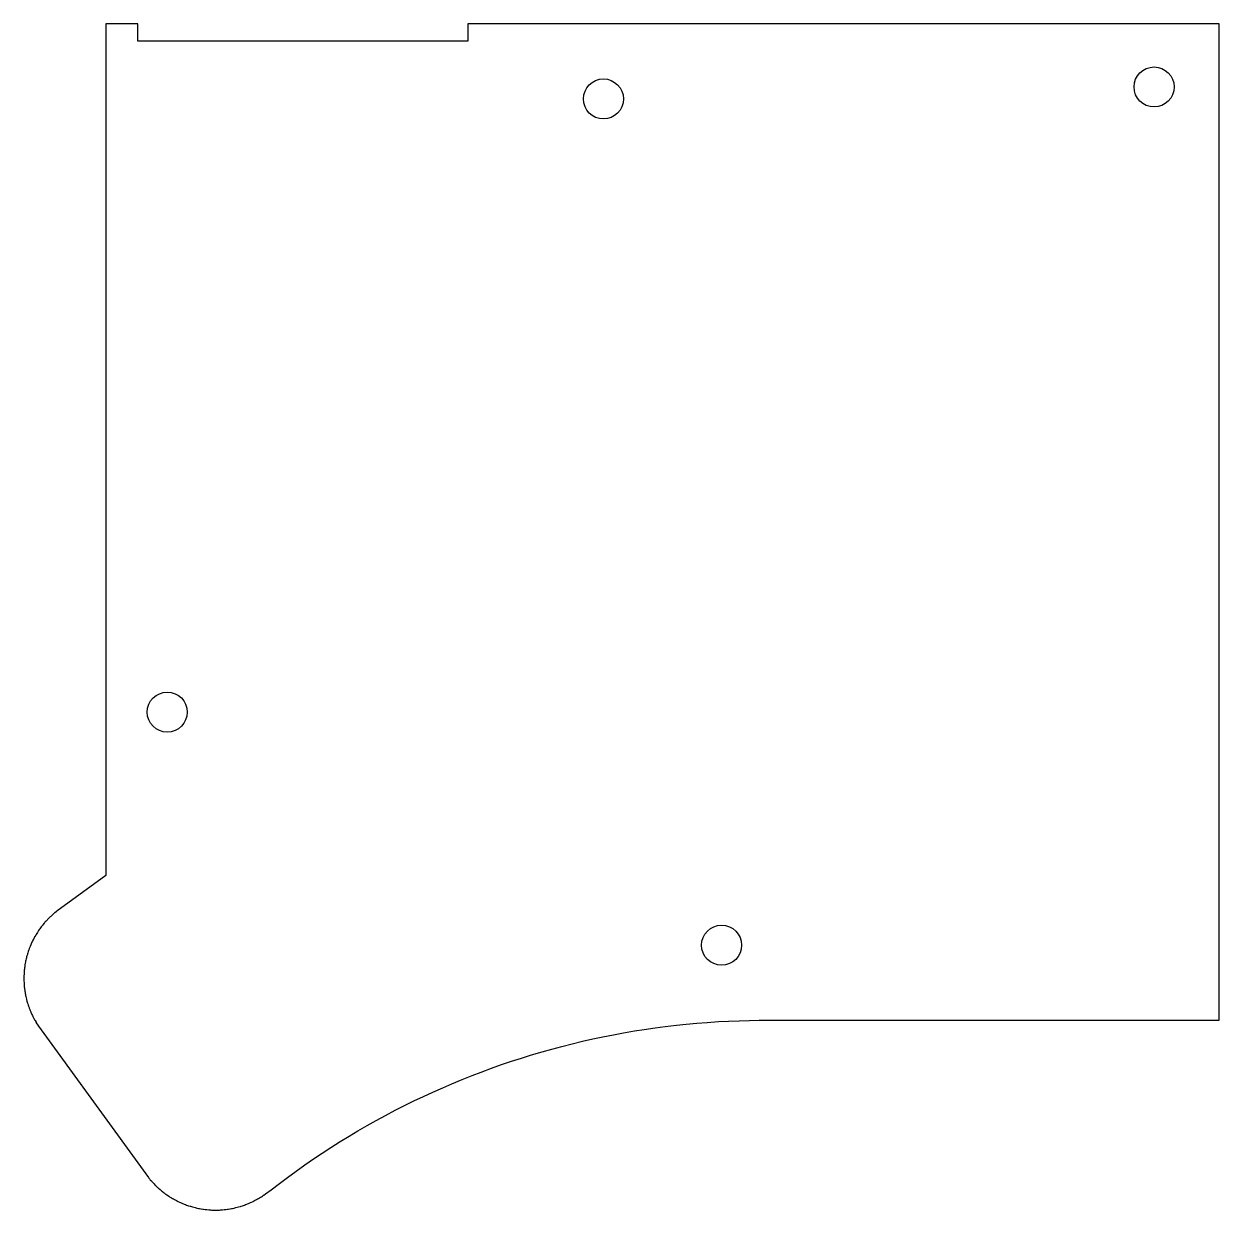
# Model space of a CAD drawing. Extents: x -58 to 62, y -59 to 59.
import ezdxf

# ---------------------------------------------------------------- set-up
doc = ezdxf.new("R2010")
doc.units = 0
doc.header["$MEASUREMENT"] = 0

msp = doc.modelspace()

# ---------------------------------------------------------------- linework, layer by layer
msp.add_line((-5.748, 58.997), (-5.748, 58.998))
msp.add_lwpolyline([(-57.6966, -36.4891), (-57.6937, -36.6002), (-57.6867, -36.7802), (-57.685, -36.8132), (-57.6754, -36.9593), (-57.6638, -37.1075), (-57.6568, -37.1829), (-57.646, -37.285), (-57.6298, -37.4215), (-57.62, -37.4958), (-57.6008, -37.6294), (-57.5881, -37.7093), (-57.5647, -37.8456), (-57.5447, -37.9536), (-57.5231, -38.0625), (-57.5028, -38.158), (-57.4712, -38.2975), (-57.4425, -38.4166), (-57.4296, -38.467), (-57.3915, -38.6091), (-57.3574, -38.7302), (-57.3332, -38.812), (-57.3043, -38.9051), (-57.2622, -39.0342), (-57.228, -39.135), (-57.1864, -39.253), (-57.1628, -39.317), (-57.1085, -39.4587), (-57.0739, -39.5455), (-57.0203, -39.6745), (-56.9979, -39.7267), (-56.9283, -39.8835), (-56.8966, -39.9522), (-56.8431, -40.0642), (-56.7988, -40.1539), (-56.7375, -40.2743), (-56.7135, -40.32), (-56.6314, -40.4712), (-56.5794, -40.564), (-56.5202, -40.6663), (-56.4937, -40.711), (-56.3949, -40.8721), (-56.3624, -40.9236), (-56.3012, -41.0179), (-56.2371, -41.1136), (-56.2244, -41.1322), (-45.2585, -56.225), (-45.2072, -56.2902), (-45.1284, -56.3875), (-45.0708, -56.4568), (-44.9653, -56.5803), (-44.9091, -56.6445), (-44.8651, -56.6934), (-44.7522, -56.8154), (-44.6922, -56.8787), (-44.6106, -56.9624), (-44.5319, -57.0411), (-44.4686, -57.1028), (-44.3451, -57.2201), (-44.2804, -57.2798), (-44.2389, -57.3172), (-44.0903, -57.4476), (-44.0648, -57.4693), (-43.9565, -57.5594), (-43.848, -57.6473), (-43.7972, -57.6873), (-43.6911, -57.7688), (-43.5723, -57.8575), (-43.5318, -57.887), (-43.4103, -57.9729), (-43.346, -58.0171), (-43.2254, -58.0976), (-43.1391, -58.1538), (-43.0767, -58.1932), (-42.9438, -58.2745), (-42.8444, -58.3337), (-42.7658, -58.379), (-42.647, -58.4454), (-42.5885, -58.4772), (-42.4506, -58.5497), (-42.3549, -58.5983), (-42.3151, -58.6179), (-42.1446, -58.6992), (-42.0655, -58.7357), (-41.9741, -58.7764), (-41.8467, -58.8311), (-41.7534, -58.8698), (-41.676, -58.9007), (-41.5628, -58.9442), (-41.4461, -58.9872), (-41.342, -59.0242), (-41.2513, -59.055), (-41.096, -59.1054), (-41.0577, -59.1173), (-40.867, -59.1737), (-40.847, -59.1794), (-40.7083, -59.2164), (-40.5851, -59.2478), (-40.4733, -59.2746), (-40.415, -59.2878), (-40.2578, -59.3213), (-40.1628, -59.3401), (-40.0237, -59.366), (-39.996, -59.3708), (-39.8119, -59.4), (-39.7411, -59.4103), (-39.593, -59.4297), (-39.4847, -59.4424), (-39.4262, -59.4486), (-39.2395, -59.4658), (-39.1683, -59.4714), (-39.0643, -59.4782), (-38.9549, -59.484), (-38.8509, -59.4881), (-38.742, -59.491), (-38.5942, -59.493), (-38.5197, -59.493), (-38.372, -59.491), (-38.2648, -59.4881), (-38.1578, -59.4839), (-38.0526, -59.4784), (-37.9436, -59.4713), (-37.8745, -59.4658), (-37.6878, -59.4486), (-37.6293, -59.4424), (-37.521, -59.4297), (-37.3729, -59.4103), (-37.3021, -59.4), (-37.118, -59.3708), (-37.0903, -59.366), (-36.9585, -59.3415), (-36.8492, -59.3198), (-36.699, -59.2878), (-36.6407, -59.2746), (-36.5289, -59.2478), (-36.4057, -59.2164), (-36.267, -59.1794), (-36.247, -59.1737), (-36.0671, -59.1205), (-36.0067, -59.1017), (-35.8627, -59.055), (-35.772, -59.0242), (-35.6679, -58.9872), (-35.5513, -58.9442), (-35.438, -58.9007), (-35.3606, -58.8698), (-35.2673, -58.8311), (-35.1399, -58.7764), (-35.0485, -58.7357), (-34.9693, -58.6992), (-34.7989, -58.6179), (-34.7722, -58.6047), (-34.6473, -58.5412), (-34.5255, -58.4772), (-34.467, -58.4454), (-34.3482, -58.379), (-34.2696, -58.3337), (-34.1702, -58.2745), (-34.052, -58.2022), (-33.9759, -58.1541), (-33.8725, -58.0869), (-33.768, -58.0171), (-33.742, -57.9992), (-33.56, -57.867), (-33.5614, -57.8651), (-33.0092, -57.464), (-32.1719, -56.8215), (-31.3776, -56.2284), (-30.5152, -55.6018), (-29.6425, -54.985), (-28.7671, -54.3833), (-27.8888, -53.7965), (-27.0201, -53.2324), (-26.1067, -52.6561), (-25.2149, -52.1096), (-24.3324, -51.5846), (-23.3996, -51.046), (-22.5004, -50.5424), (-21.5663, -50.0352), (-20.5955, -49.5244), (-19.7351, -49.086), (-18.7298, -48.5902), (-17.7704, -48.1327), (-16.8538, -47.7101), (-15.8629, -47.269), (-14.9342, -46.87), (-13.9066, -46.4444), (-12.9314, -46.0553), (-12.0121, -45.7024), (-10.9907, -45.3256), (-9.96955, -44.9639), (-8.991, -44.6318), (-7.99794, -44.3091), (-7.00224, -44), (-5.93611, -43.6842), (-4.96093, -43.4091), (-3.96818, -43.1431), (-2.92298, -42.8778), (-1.88505, -42.6286), (-0.84648, -42.3936), (0.13543, -42.1848), (1.20742, -41.9716), (2.21551, -41.7846), (3.29183, -41.5998), (4.27458, -41.4441), (5.35634, -41.2871), (6.37518, -41.1529), (7.48774, -41.0213), (8.46854, -40.9182), (9.54188, -40.8195), (10.5694, -40.7388), (11.6767, -40.6662), (12.6785, -40.6137), (13.7535, -40.5715), (14.7843, -40.5446), (15.7435, -40.532), (15.748, -40.532), (15.748, -40.5319), (15.8954, -40.53), (61.703, -40.53), (61.703, 58.997), (-13.345, 58.998), (-13.348, 57.275), (-46.308, 57.275), (-46.31, 58.998), (-49.497, 58.998), (-49.497, -26.0615), (-54.4024, -29.6254), (-54.4114, -29.6322), (-54.483, -29.6887), (-54.6087, -29.7905), (-54.6782, -29.8482), (-54.7428, -29.9034), (-54.8488, -29.9963), (-54.9154, -30.0562), (-55.0184, -30.1514), (-55.066, -30.1965), (-55.1855, -30.313), (-55.2461, -30.3736), (-55.3281, -30.4578), (-55.3876, -30.5205), (-55.4859, -30.6269), (-55.559, -30.708), (-55.6154, -30.7724), (-55.6733, -30.8402), (-55.8003, -30.9928), (-55.8218, -31.0194), (-55.9051, -31.1249), (-55.9732, -31.2138), (-56.0408, -31.3042), (-56.1117, -31.4017), (-56.1615, -31.4724), (-56.2261, -31.5663), (-56.3039, -31.6828), (-56.353, -31.7585), (-56.4178, -31.8613), (-56.4842, -31.9696), (-56.5227, -32.0343), (-56.5901, -32.1511), (-56.6245, -32.2125), (-56.7152, -32.3799), (-56.7355, -32.4183), (-56.7968, -32.5386), (-56.8432, -32.6325), (-56.8969, -32.745), (-56.9267, -32.8096), (-57.003, -32.9812), (-57.013, -33.0044), (-57.0781, -33.1611), (-57.1085, -33.2373), (-57.1585, -33.3678), (-57.1861, -33.4428), (-57.2316, -33.5715), (-57.2587, -33.6513), (-57.3051, -33.794), (-57.3369, -33.8967), (-57.3549, -33.9576), (-57.3946, -34.0985), (-57.4246, -34.2104), (-57.447, -34.2982), (-57.4696, -34.392), (-57.5014, -34.5323), (-57.5245, -34.6412), (-57.5458, -34.7485), (-57.5633, -34.8429), (-57.589, -34.9921), (-57.5993, -35.057), (-57.6215, -35.2115), (-57.6291, -35.269), (-57.6458, -35.4104), (-57.6568, -35.5135), (-57.664, -35.592), (-57.6753, -35.7346), (-57.6851, -35.8857), (-57.6865, -35.9127), (-57.6938, -36.0988), (-57.6966, -36.2064), (-57.698, -36.3113), (-57.698, -36.3853)], close=True)
for centre in [(55.207, 52.7), (0.2, 51.502), (-43.381, -9.749), (12, -33.032)]:
    msp.add_circle(centre, 2)

doc.saveas('drawing.dxf')
